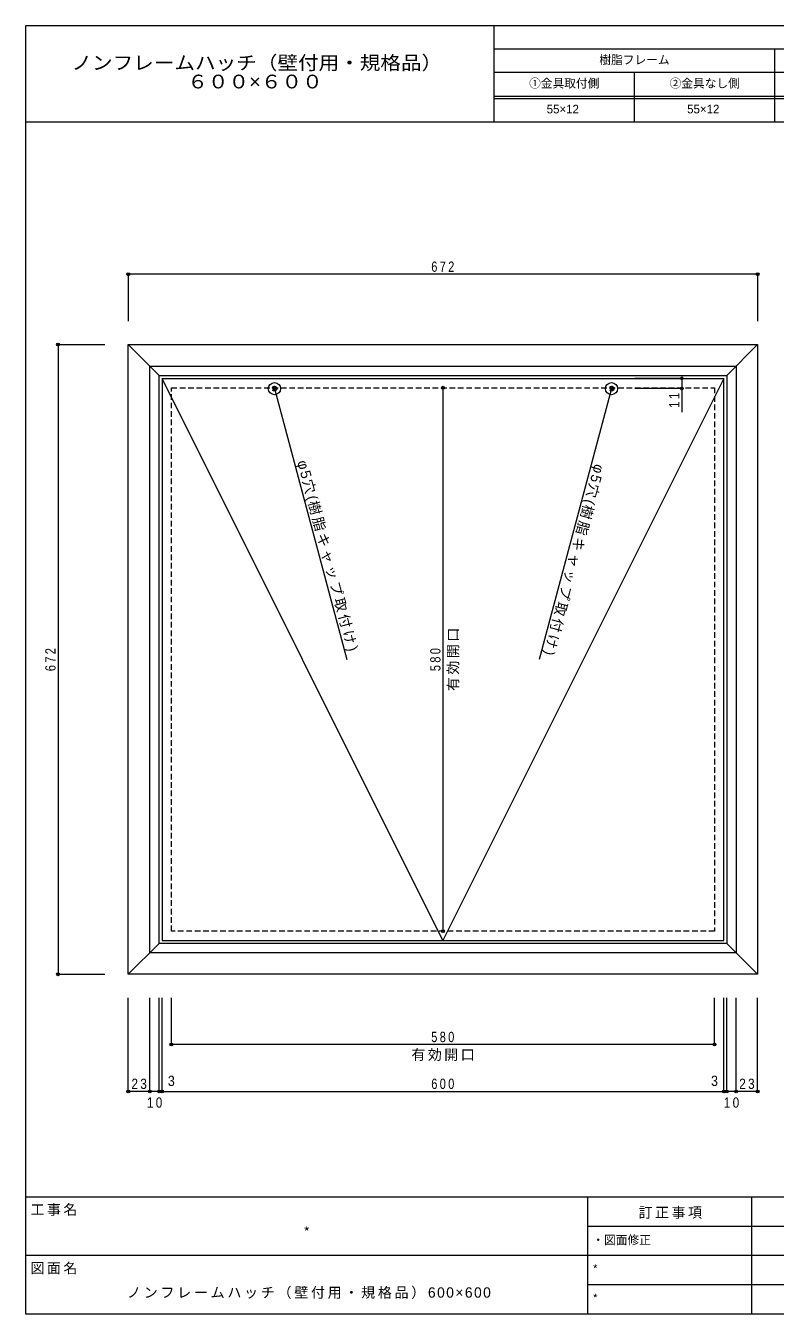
# Model space of a CAD drawing. Units: millimetres at full size, sheet at 1:5. Extents: x -5004 to 1000, y -688 to 1033.
# Drawn here: x -1000 to -200, y -688 to 688 of the extents above; entities that cross this region are included whole.
import ezdxf
from ezdxf.enums import TextEntityAlignment as Align

# ---------------------------------------------------------------- set-up
doc = ezdxf.new("R2010")
doc.units = ezdxf.units.MM
doc.header["$LTSCALE"] = 5
doc.header["$PDMODE"] = 32
doc.header["$PDSIZE"] = 3
doc.linetypes.add('DASHED1', pattern=[1.8, 1.2, -0.6])
for name, color, linetype, lineweight in [('2-0_ＫＢ製品', 2, 'DASHED1', 9), ('2-3_寸法', 4, 'Continuous', 9), ('2-4_引出線字', 4, 'Continuous', 9), ('2-5_文字', 7, 'Continuous', 9), ('2-8_他製品', 7, 'Continuous', 18), ('2-A_ベース', 3, 'Continuous', 9), ('F-0_図面枠', 6, 'Continuous', 9), ('F-5_F-5ﾚｲﾔ', 7, 'Continuous', 9)]:
    doc.layers.add(name, color=color, linetype=linetype, lineweight=lineweight)
doc.styles.add('HGｺﾞｼｯｸM', font='')
doc.styles.add('ＭＳ ゴシック', font='')
doc.styles.get('HGｺﾞｼｯｸM').set_extended_font_data('HGｺﾞｼｯｸM')
doc.styles.get('ＭＳ ゴシック').set_extended_font_data('MS Gothic')

msp = doc.modelspace()

# ---------------------------------------------------------------- linework, layer by layer
at = {"layer": '2-0_ＫＢ製品', "linetype": 'Continuous'}
for p, q in [((-854.5, 311.25), (-254.5, 311.25)), ((-854.5, 311.25), (-854.5, -288.75)), ((-854.5, -288.75), (-254.5, -288.75))]:
    msp.add_line(p, q, dxfattribs=at)
msp.add_lwpolyline([(-254.5, -288.75), (-254.5, 311.25), (-554.5, -288.75), (-854.5, 311.25)], dxfattribs=at)
at = {"layer": '2-0_ＫＢ製品'}
for centre in [(-734.5, 300.25), (-374.5, 300.25)]:
    msp.add_circle(centre, 2.5, dxfattribs=at)
at = {"layer": '2-3_寸法'}
for p, q in [((-218.5, 422.25), (-890.5, 422.25)), ((-890.5, 422.25), (-890.5, 372.25)), ((-218.5, 422.25), (-218.5, 372.25)), ((-965.5, 347.25), (-965.5, -324.75)), ((-965.5, 347.25), (-915.5, 347.25)), ((-299.5, 311.25), (-349.5, 311.25)), ((-299.5, 311.25), (-299.5, 275.25)), ((-554.5, 301.25), (-554.5, -278.75)), ((-299.5, 300.25), (-349.5, 300.25)), ((-965.5, -324.75), (-915.5, -324.75)), ((-890.5, -449.75), (-890.5, -349.75)), ((-867.5, -449.75), (-867.5, -349.75)), ((-857.5, -449.75), (-857.5, -349.75)), ((-854.5, -449.75), (-854.5, -349.75)), ((-844.5, -399.75), (-844.5, -349.75)), ((-264.5, -399.75), (-264.5, -349.75)), ((-254.5, -449.75), (-254.5, -349.75)), ((-251.5, -449.75), (-251.5, -349.75)), ((-241.5, -449.75), (-241.5, -349.75)), ((-218.5, -449.75), (-218.5, -349.75)), ((-264.5, -399.75), (-844.5, -399.75)), ((-867.5, -449.75), (-890.5, -449.75)), ((-857.5, -449.75), (-867.5, -449.75)), ((-854.5, -449.75), (-857.5, -449.75)), ((-854.5, -449.75), (-254.5, -449.75)), ((-251.5, -449.75), (-254.5, -449.75)), ((-241.5, -449.75), (-251.5, -449.75)), ((-218.5, -449.75), (-241.5, -449.75))]:
    msp.add_line(p, q, dxfattribs=at)
for p in [(-890.5, 422.25), (-218.5, 422.25), (-965.5, 347.25), (-554.5, 301.25), (-299.5, 311.25), (-299.5, 300.25), (-554.5, -278.75), (-965.5, -324.75), (-844.5, -399.75), (-264.5, -399.75), (-890.5, -449.75), (-867.5, -449.75), (-857.5, -449.75), (-854.5, -449.75), (-254.5, -449.75), (-251.5, -449.75), (-241.5, -449.75), (-218.5, -449.75)]:
    msp.add_point(p, dxfattribs=at)
at = {"layer": '2-4_引出線字'}
for p, q in [((-734.5, 300.25), (-657.063, 11.25)), ((-374.5, 300.25), (-451.937, 11.25))]:
    msp.add_line(p, q, dxfattribs=at)
for p in [(-734.5, 300.25), (-374.5, 300.25)]:
    msp.add_point(p, dxfattribs=at)
at = {"layer": '2-8_他製品', "lineweight": 9}
for centre in [(-734.5, 300.25), (-374.5, 300.25)]:
    msp.add_circle(centre, 6.5, dxfattribs=at)
at = {"layer": '2-A_ベース'}
for p, q in [((-890.5, 347.25), (-857.5, 314.25)), ((-890.5, 347.25), (-218.5, 347.25)), ((-890.5, -324.75), (-890.5, 347.25)), ((-218.5, 347.25), (-251.5, 314.25)), ((-218.5, 347.25), (-218.5, -324.75)), ((-867.5, 324.25), (-241.5, 324.25)), ((-867.5, -301.75), (-867.5, 324.25)), ((-241.5, 324.25), (-241.5, -301.75)), ((-857.5, 314.25), (-251.5, 314.25)), ((-857.5, -291.75), (-857.5, 314.25)), ((-251.5, 314.25), (-251.5, -291.75)), ((-890.5, -324.75), (-857.5, -291.75)), ((-241.5, -301.75), (-867.5, -301.75)), ((-251.5, -291.75), (-857.5, -291.75)), ((-218.5, -324.75), (-251.5, -291.75)), ((-218.5, -324.75), (-890.5, -324.75))]:
    msp.add_line(p, q, dxfattribs=at)
at = {"layer": '2-A_ベース', "linetype": 'DASHED1'}
for p, q in [((-844.5, -278.75), (-844.5, 301.25)), ((-844.5, 301.25), (-264.5, 301.25)), ((-264.5, 301.25), (-264.5, -278.75)), ((-264.5, -278.75), (-844.5, -278.75))]:
    msp.add_line(p, q, dxfattribs=at)
at = {"layer": 'F-0_図面枠'}
for p, q in [((-1000, -687.5), (-1000, 687.5)), ((1000, 687.5), (-1000, 687.5)), ((1000, -562.5), (-1000, -562.5)), ((-400, -562.5), (-400, -687.5)), ((-225, -562.5), (-225, -687.5)), ((300, -593.75), (-400, -593.75)), ((-75, -625), (-1000, -625)), ((-75, -656.25), (-400, -656.25)), ((1000, -687.5), (-1000, -687.5))]:
    msp.add_line(p, q, dxfattribs=at)
at = {"layer": 'F-5_F-5ﾚｲﾔ'}
for p, q in [((1000, 687.5), (-1000, 687.5)), ((-1000, 585), (-1000, 687.5)), ((-500, 585), (-500, 687.5)), ((1000, 662.5), (-500, 662.5)), ((-200, 585), (-200, 662.5)), ((-200, 637.5), (-500, 637.5)), ((-350, 585), (-350, 637.5)), ((100, 637.5), (-200, 637.5)), ((-500, 612.5), (1000, 612.5)), ((-500, 610), (1000, 610)), ((-1000, 585), (1000, 585))]:
    msp.add_line(p, q, dxfattribs=at)

# ---------------------------------------------------------------- texts
at = {"layer": '2-3_寸法', "color": 7, "style": 'HGｺﾞｼｯｸM', "width": 0.9}
for p in [(-848.25, -447.25), (-268.25, -447.25)]:
    msp.add_text('3', height=11, dxfattribs=at).set_placement(p, align=Align.BOTTOM_LEFT)
at = {"layer": '2-3_寸法', "color": 7, "char_height": 11, "attachment_point": 7, "style": 'HGｺﾞｼｯｸM'}
for s, insert in [('\\T1.38;\\W0.8;672', (-567, 424.75)), ('\\T1.38;\\W0.8;580', (-567, -397.25)), ('\\T1.17;有効開口', (-588.25, -417.25)), ('\\T1.36;\\W0.85;23', (-887.125, -447.25)), ('\\T1.38;\\W0.8;600', (-567, -447.25)), ('\\T1.36;\\W0.85;23', (-238.125, -447.25)), ('\\T1.36;\\W0.85;10', (-870.625, -467.25)), ('\\T1.36;\\W0.85;10', (-254.625, -467.25))]:
    msp.add_mtext(s, dxfattribs=dict(at, insert=insert))
at = {"layer": '2-3_寸法', "color": 7, "char_height": 11, "attachment_point": 7, "rotation": 90, "style": 'HGｺﾞｼｯｸM'}
for s, insert in [('\\T1.36;\\W0.85;11', (-302, 279.625)), ('\\T1.17;有効開口', (-537, -22.5)), ('\\T1.38;\\W0.8;672', (-968, -1.25)), ('\\T1.38;\\W0.8;580', (-557, -1.25))]:
    msp.add_mtext(s, dxfattribs=dict(at, insert=insert))
at = {"layer": '2-5_文字', "style": 'HGｺﾞｼｯｸM', "width": 1.1}
for s, p in [('ノンフレームハッチ（壁付用・規格品）', (-951.25, 636.25)), ('６００×６００', (-827.5, 616.25))]:
    msp.add_text(s, height=14.66, dxfattribs=at).set_placement(p, align=Align.BOTTOM_LEFT)
at = {"layer": '2-5_文字', "char_height": 11, "attachment_point": 7, "style": 'HGｺﾞｼｯｸM'}
for insert, rotation in [((-713.356, 221.339), 285), ((-395.644, 221.339), 255)]:
    msp.add_mtext('\\T1.19;φ5穴(樹脂キャップ取付け)', dxfattribs=dict(at, insert=insert, rotation=rotation))
at = {"layer": 'F-5_F-5ﾚｲﾔ'}
for s, height, style, p in [('樹脂フレーム', 9.164, 'HGｺﾞｼｯｸM', (-387.5, 643.75)), ('①金具取付側', 9.164, 'HGｺﾞｼｯｸM', (-462.5, 618.75)), ('②金具なし側', 9.164, 'HGｺﾞｼｯｸM', (-312.5, 618.75)), ('55×12', 9.164, 'HGｺﾞｼｯｸM', (-443.75, 591.25)), ('55×12', 9.164, 'HGｺﾞｼｯｸM', (-293.75, 591.25)), ('*', 11, 'ＭＳ ゴシック', (-703.75, -608.75)), ('・図面修正', 9.164, 'HGｺﾞｼｯｸM', (-395, -615.625)), ('*', 9.164, 'ＭＳ ゴシック', (-395, -646.875)), ('*', 9.164, 'ＭＳ ゴシック', (-395, -678.125))]:
    msp.add_text(s, height=height, dxfattribs=dict(at, style=style)).set_placement(p, align=Align.BOTTOM_LEFT)
at = {"layer": 'F-5_F-5ﾚｲﾔ', "char_height": 11, "attachment_point": 7}
for s, insert, style in [('\\T1.17;工事名', (-995, -582.5), 'ＭＳ ゴシック'), ('\\T1.17;訂正事項', (-345.561, -585.625), 'ＭＳ ゴシック'), ('\\T1.17;図面名', (-995, -645), 'ＭＳ ゴシック'), ('\\T1.19;ノンフレームハッチ（壁付用・規格品）600×600', (-891.875, -671.25), 'HGｺﾞｼｯｸM')]:
    msp.add_mtext(s, dxfattribs=dict(at, insert=insert, style=style))

doc.saveas('drawing.dxf')
